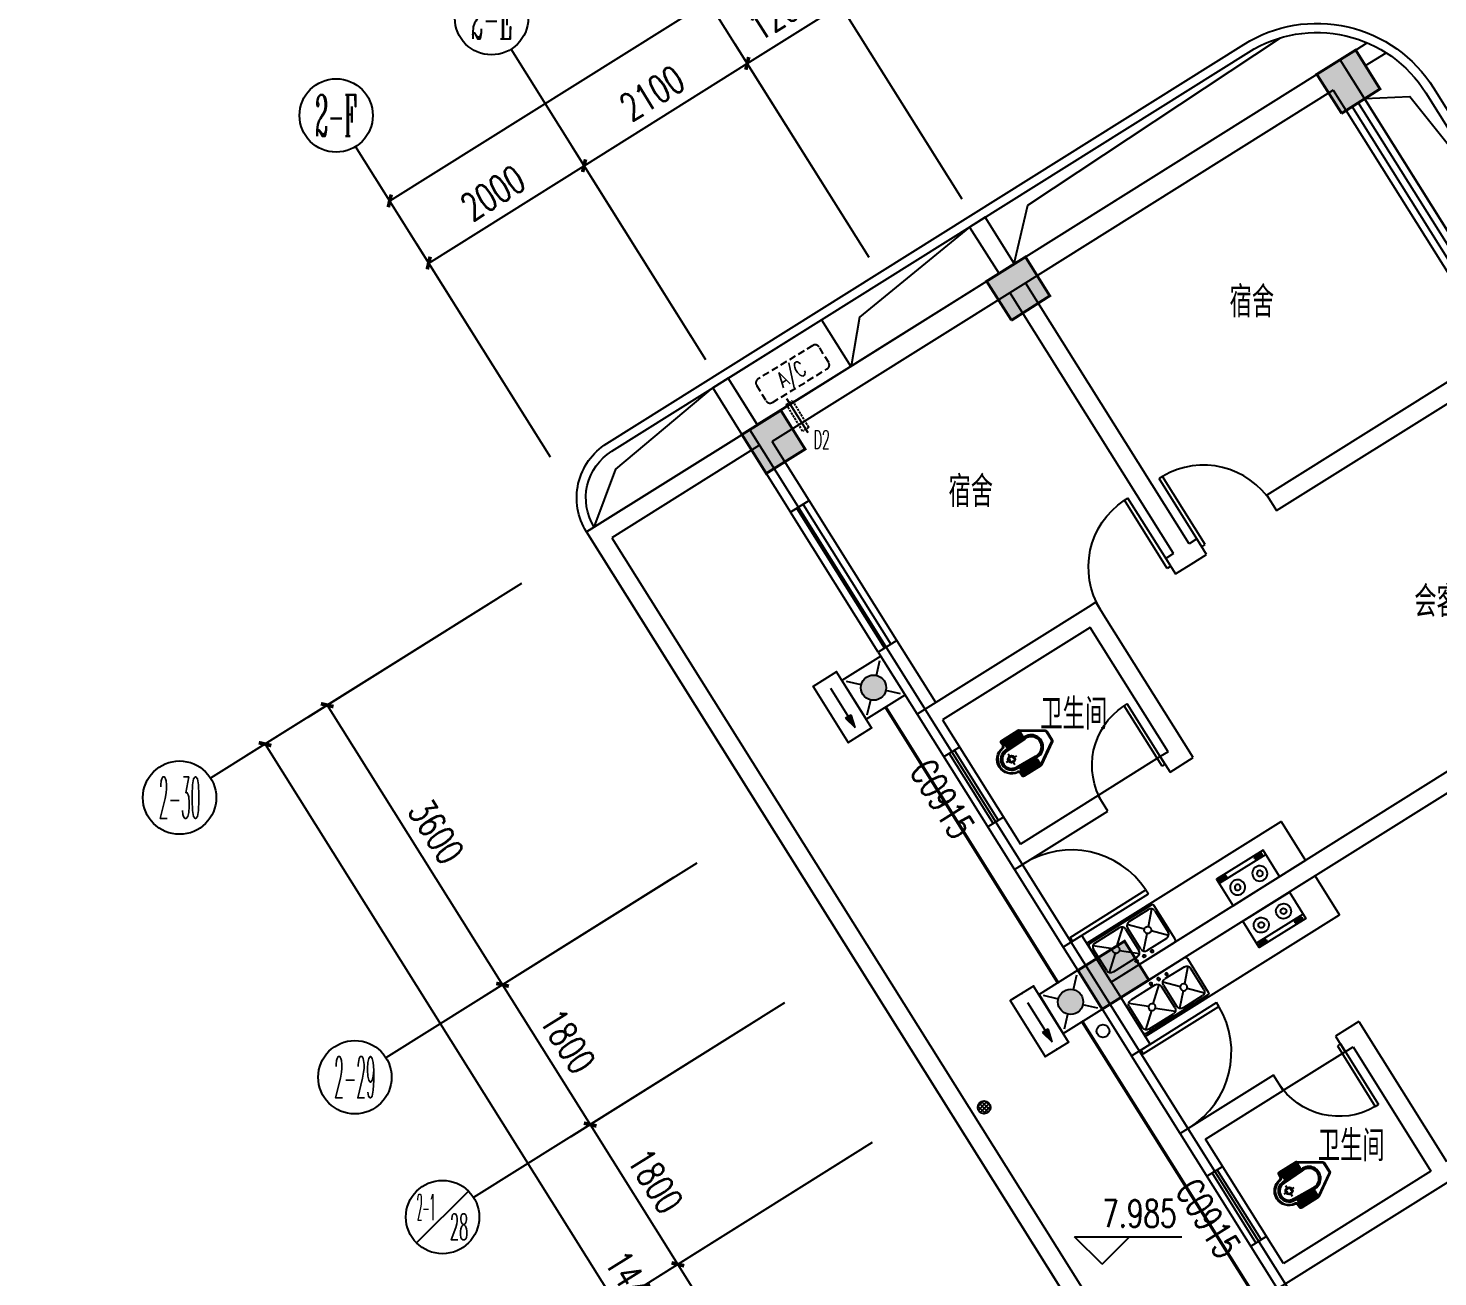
# Model space of a CAD drawing. Extents: x -9422388 to 15610651, y -1992469 to 953794.
# Drawn here: x -2726301 to -2710929, y -267915 to -254292 of the extents above; entities that cross this region are included whole.
import ezdxf
from ezdxf.enums import TextEntityAlignment as Align

# ---------------------------------------------------------------- set-up
doc = ezdxf.new("R2010")
doc.units = 0
doc.header["$LTSCALE"] = 1000
for name, pattern in [('( Hidden )', [0.375, 0.25, -0.125]), ('ACAD_ISO04W100', [30, 24, -3, 0, -3]), ('DASH', [0.35, 0.25, -0.1])]:
    doc.linetypes.add(name, pattern=pattern)
for name, color, linetype in [('A-FLOR-HVAC', 4, 'Continuous'), ('A-FLOR-OTHER2-ON', 83, 'Continuous'), ('AXIS_TEXT', 7, 'Continuous'), ('C-KZ', 2, 'Continuous'), ('C-Z-HATCH', 253, 'Continuous'), ('EQUIP-应急', 3, 'Continuous'), ('WIRE-应急', 1, 'DASH'), ('厨具', 4, 'Continuous'), ('洁具', 253, 'Continuous')]:
    doc.layers.add(name, color=color, linetype=linetype)
doc.styles.add('_SIMPLEX', font='SIMPLEX.shx', dxfattribs={"width": 0.7})
doc.styles.add('_TCH_AXIS', font='COMPLEX', dxfattribs={"bigfont": 'GBCBIG'})
doc.styles.add('_TCH_DIM', font='SIMPLEX', dxfattribs={"bigfont": 'GBCBIG'})
doc.styles.add('_TCH_DIM_T3', font='SIMPLEX', dxfattribs={"width": 0.705882, "bigfont": 'GBCBIG'})
doc.styles.add('_TCH_WINDOW', font='SIMPLEX', dxfattribs={"height": 3.5, "bigfont": 'GBCBIG'})
doc.styles.add('_TEL_DIM', font='SIMPLEX', dxfattribs={"width": 0.8, "height": 3.5, "bigfont": 'HZTXT'})
doc.styles.add('COMPLEX', font='COMPLEX')
doc.dimstyles.new('_TCH_ARCH&&100', dxfattribs={"dimtxt": 297.5, "dimasz": 100, "dimexe": 250, "dimexo": 300, "dimgap": 126.25, "dimtad": 1, "dimdec": 0, "dimzin": 0, "dimdsep": 46, "dimtxsty": '_TCH_DIM_T3', "dimblk": 'ARCHTICK', "dimcen": 0.09, "dimclrt": 7, "dimazin": 2, "dimtfac": 1, "dimtdec": 0, "dimtix": 1, "dimtmove": 2, "dimatfit": 3, "dimfxl": 0, "dimtolj": 1, "dimtzin": 0, "dimarcsym": 0})

# ---------------------------------------------------------------- blocks, each defined once
blk = doc.blocks.new('$plan$00002871')
at = {"layer": '洁具', "color": 0}
for p, q in [((0, -475), (0, -423)), ((-15, -490), (-67, -490)), ((0, -505), (0, -557)), ((15, -490), (67, -490))]:
    blk.add_line(p, q, dxfattribs=at)
for points in [[(159, -508, -0.88995), (-159, -508, 0.380538), (-179, -491), (-210, -491, -0.414214), (-230, -471), (-230, -258, -0.144595), (-227, -247), (-73, -9, -0.254383), (-56, 0), (56, 0, -0.254383), (73, -9), (227, -247, -0.144595), (230, -258), (230, -471, -0.414214), (210, -491), (179, -491, 0.380538)], [(120, -491), (130, -252, 1.134994), (-130, -252), (-120, -491, 0.992594)], [(105, -490), (115, -251, 1.141146), (-115, -251), (-105, -490, 0.994896)], [(100, -490), (110, -251, 1.143479), (-110, -251), (-100, -490, 0.995777)], [(-149, -264, 1), (-149, -252), (-207, -252, 1), (-207, -264)], [(-148, -287, 1), (-148, -275), (-207, -275, 1), (-207, -287)], [(-147, -307, 1), (-147, -295), (-207, -295, 1), (-207, -307)], [(-149, -263, 1), (-149, -253), (-207, -253, 1), (-207, -263)], [(-148, -286, 1), (-148, -276), (-207, -276, 1), (-207, -286)], [(-147, -306, 1), (-147, -296), (-207, -296, 1), (-207, -306)], [(148, -287, -1), (148, -275), (207, -275, -1), (207, -287)], [(147, -307, -1), (147, -295), (207, -295, -1), (207, -307)], [(148, -286, -1), (148, -276), (207, -276, -1), (207, -286)], [(147, -306, -1), (147, -296), (207, -296, -1), (207, -306)], [(149, -264, -1), (149, -252), (207, -252, -1), (207, -264)], [(149, -263, -1), (149, -253), (207, -253, -1), (207, -263)], [(-146, -330, 1), (-146, -319), (-207, -319, 1), (-207, -330)], [(-146, -352, 1), (-146, -341), (-207, -341, 1), (-207, -352)], [(-145, -376, 1), (-145, -364), (-207, -364, 1), (-207, -376)], [(-144, -399, 1), (-144, -388), (-207, -388, 1), (-207, -399)], [(-143, -423, 1), (-143, -411), (-207, -411, 1), (-207, -423)], [(-141, -444, 1), (-141, -432), (-207, -432, 1), (-207, -444)], [(-141, -464, 1), (-141, -453), (-207, -453, 1), (-207, -464)], [(-146, -329, 1), (-146, -320), (-207, -320, 1), (-207, -329)], [(-146, -351, 1), (-146, -342), (-207, -342, 1), (-207, -351)], [(-145, -375, 1), (-145, -365), (-207, -365, 1), (-207, -375)], [(-144, -398, 1), (-144, -389), (-207, -389, 1), (-207, -398)], [(-143, -422, 1), (-143, -412), (-207, -412, 1), (-207, -422)], [(-141, -443, 1), (-141, -433), (-207, -433, 1), (-207, -443)], [(-141, -463, 1), (-141, -454), (-207, -454, 1), (-207, -463)], [(141, -444, -1), (141, -432), (207, -432, -1), (207, -444)], [(141, -464, -1), (141, -453), (207, -453, -1), (207, -464)], [(141, -443, -1), (141, -433), (207, -433, -1), (207, -443)], [(141, -463, -1), (141, -454), (207, -454, -1), (207, -463)], [(143, -423, -1), (143, -411), (207, -411, -1), (207, -423)], [(144, -399, -1), (144, -388), (207, -388, -1), (207, -399)], [(143, -422, -1), (143, -412), (207, -412, -1), (207, -422)], [(145, -376, -1), (145, -364), (207, -364, -1), (207, -376)], [(144, -398, -1), (144, -389), (207, -389, -1), (207, -398)], [(146, -352, -1), (146, -341), (207, -341, -1), (207, -352)], [(145, -375, -1), (145, -365), (207, -365, -1), (207, -375)], [(146, -330, -1), (146, -319), (207, -319, -1), (207, -330)], [(146, -351, -1), (146, -342), (207, -342, -1), (207, -351)], [(146, -329, -1), (146, -320), (207, -320, -1), (207, -329)]]:
    blk.add_lwpolyline(points, format="xyb", close=True, dxfattribs=at)
blk.add_lwpolyline([(-149, -507, 0.380538), (-179, -481), (-210, -481, -0.414214), (-220, -471), (-220, -258, -0.144595), (-218, -253), (-64, -15, -0.254383), (-56, -10), (56, -10, -0.254383), (64, -15), (218, -253, -0.144595), (220, -258), (220, -471, -0.414214), (210, -481), (179, -481, 0.380538), (149, -507, 0.380538)], format="xyb", dxfattribs=at)
for radius in [40, 31.7]:
    blk.add_circle((0, -490), radius, dxfattribs=at)
blk.add_arc((0, -490), 150, 186.665, 353.335, dxfattribs=at)
blk = doc.blocks.new('$plan$00002777')
at = {"layer": '厨具', "color": 0}
for p, q in [((-300, -284), (300, -284)), ((-267, -307), (-267, -318)), ((284, -307), (284, -318)), ((-257, -316), (-257, -333)), ((-192, -316), (-257, -316)), ((-257, -333), (-192, -333)), ((-192, -333), (-192, -316)), ((-176, -308), (-176, -318)), ((192, -308), (192, -318)), ((208, -316), (273, -316)), ((208, -333), (208, -316)), ((273, -333), (208, -333)), ((273, -316), (273, -333))]:
    blk.add_line(p, q, dxfattribs=at)
blk.add_lwpolyline([(300, 0), (-300, 0), (-300, -340), (300, -340)], close=True, dxfattribs=at)
for points in [[(-176, -308, 0.259034), (-178, -304, 0.076276), (-189, -299, 0.036515), (-203, -297, 0.026615), (-221, -296, 0.026615), (-240, -297, 0.036515), (-254, -299, 0.076276), (-265, -304, 0.259034), (-267, -308, 0.078462), (-267, -309, 0.056762)], [(-176, -318, 0.259034), (-178, -315, 0.076276), (-189, -310, 0.036515), (-203, -307, 0.026615), (-221, -306, 0.026615), (-240, -307, 0.036515), (-254, -310, 0.076276), (-265, -315, 0.259034), (-267, -318, 0.259034), (-265, -322, 0.056762), (-257, -326, 0.036515)], [(192, -308, -0.259034), (194, -304, -0.076276), (205, -299, -0.036515), (219, -297, -0.026615), (238, -296, -0.026615), (257, -297, -0.036515), (270, -299, -0.076276), (282, -304, -0.259034), (284, -308, -0.078462), (283, -309, -0.056762)], [(192, -318, -0.259034), (194, -315, -0.076276), (205, -310, -0.036515), (219, -307, -0.026615), (238, -306, -0.026615), (257, -307, -0.036515), (270, -310, -0.076276), (282, -315, -0.259034), (284, -318, -0.259034), (282, -322, -0.056762), (273, -326, -0.036515)], [(-192, -327, 0.008736), (-189, -327, 0.076276), (-178, -322, 0.259034), (-176, -318, 0.259034)], [(208, -327, -0.008736), (205, -327, -0.076276), (194, -322, -0.259034), (192, -318, -0.259034)]]:
    blk.add_lwpolyline(points, format="xyb", dxfattribs=at)
for centre, radius, start, end in [((-135, -143), 82.5, 0.964, 0), ((-135, -143), 31.6, 0.6532, 0), ((151, -143), 82.5, 180, 179.036), ((151, -143), 31.6, 180, 179.3468)]:
    blk.add_arc(centre, radius, start, end, dxfattribs=at)
blk = doc.blocks.new('$plan$00002763')
at = {"layer": '洁具', "color": 0}
for p, q in [((-395, -405), (-395, -132)), ((-381, -98), (-246, -241)), ((-345, -82), (-95, -82)), ((-59, -98), (-194, -241)), ((-45, -132), (-45, -405)), ((-20, -405), (-20, -132)), ((-6, -98), (161, -241)), ((30, -82), (345, -82)), ((381, -98), (214, -241)), ((395, -132), (395, -405)), ((-246, -297), (-381, -440)), ((-194, -297), (-59, -440)), ((161, -297), (-6, -440)), ((214, -297), (381, -440)), ((-95, -455), (-345, -455)), ((345, -455), (30, -455))]:
    blk.add_line(p, q, dxfattribs=at)
blk.add_lwpolyline([(-420, -25), (-420, -455, 0.200464), (-413, -473, 0.197353), (-395, -480), (395, -480, 0.19737), (413, -473, 0.200447), (420, -455), (420, -25, 0.200464), (413, -7, 0.197353), (395, 0), (-395, 0, 0.19737), (-413, -7, 0.200447), (-420, -25)], format="xyb", close=True, dxfattribs=at)
for centre, major_axis, start_param, end_param in [((-345, -132), (-50, 0), -1.570796, 0), ((-136, -48), (-14.2, 0), 3.141593, 9.424778), ((-95, -132), (-50, 0), 3.141593, 4.712389), ((-36, -48), (-15.1, 0), 3.141593, 9.424778), ((30, -132), (-50, 0), -1.570796, 0), ((64, -48), (-14.2, 0), 3.141593, 9.424778), ((345, -132), (-50, 0), 3.141593, 4.712389), ((-220, -269), (-38.6, 0), 3.141593, 9.424778), ((188, -269), (-38.6, 0), 3.141593, 9.424778), ((-345, -405), (50, 0), 3.141593, 4.712389), ((-95, -405), (50, 0), 4.712389, 6.283185), ((30, -405), (50, 0), 3.141593, 4.712389), ((345, -405), (50, 0), 4.712389, 6.283185)]:
    blk.add_ellipse(centre, major_axis=major_axis, ratio=0.9938, start_param=start_param, end_param=end_param, dxfattribs=at)
blk = doc.blocks.new('A$C0CF77FE4')
at = {"layer": 'A-FLOR-OTHER2-ON', "color": 0, "linetype": 'ACAD_ISO04W100', "ltscale": 5}
blk.add_line((40, 440), (40, 0), dxfattribs=at)
at = {"layer": 'A-FLOR-OTHER2-ON', "color": 0, "linetype": 'DASH', "ltscale": 0.1}
blk.add_lwpolyline([(0, 390), (80, 390), (80, 50), (0, 50)], close=True, dxfattribs=at)
blk = doc.blocks.new('KTWJ1')
at = {"layer": 'A-FLOR-HVAC', "color": 0, "linetype": '( Hidden )', "ltscale": 0.3}
blk.add_lwpolyline([(152982, -14209, 0.414214), (153032, -14259), (153732, -14259, 0.414214), (153782, -14209), (153782, -14009, 0.414214), (153732, -13959), (153032, -13959, 0.414214), (152982, -14009)], format="xyb", close=True, dxfattribs=at)
at = {"layer": 'A-FLOR-HVAC', "color": 0, "style": '_TCH_WINDOW', "width": 0.705882}
blk.add_text('A/C', height=170, dxfattribs=at).set_placement((153214, -14188))
blk = doc.blocks.new('宿舍楼柱网1')
at = {"layer": 'C-Z-HATCH'}
h = blk.add_hatch(color=0, dxfattribs=at)
h.dxf.hatch_style = 1
h.paths.add_polyline_path([(645860, 167538), (646284, 167803), (646019, 168227), (645595, 167962)])
h = blk.add_hatch(color=0, dxfattribs=at)
h.dxf.hatch_style = 1
edge = h.paths.add_edge_path()
edge.add_line((642259, 165280), (642680, 165549))
edge.add_line((642680, 165549), (642415, 165973))
edge.add_line((642415, 165973), (641991, 165708))
edge.add_line((641991, 165708), (642262, 165283))
h = blk.add_hatch(color=0, dxfattribs=at)
h.dxf.hatch_style = 1
h.paths.add_polyline_path([(642259, 165280), (642683, 165545), (642418, 165969), (641994, 165704)])
h = blk.add_hatch(color=0, dxfattribs=at)
h.dxf.hatch_style = 1
h.paths.add_polyline_path([(639588, 163611), (640012, 163876), (639747, 164300), (639323, 164035)])
h = blk.add_hatch(color=0, dxfattribs=at)
h.dxf.hatch_style = 1
h.paths.add_polyline_path([(643252, 157766), (643760, 158084), (643495, 158508), (642987, 158190)])
at = {"layer": 'C-KZ', "color": 0, "const_width": 30}
for points in [[(645860, 167538), (646281, 167806), (646016, 168231), (645592, 167966), (645863, 167540)], [(642259, 165280), (642680, 165549), (642415, 165973), (641991, 165708), (642262, 165283)], [(639588, 163611), (640012, 163876), (639747, 164300), (639323, 164035), (639588, 163611)], [(643252, 157766), (643760, 158084), (643495, 158508), (642987, 158190), (643252, 157766)]]:
    blk.add_lwpolyline(points, dxfattribs=at)
blk = doc.blocks.new('_ArchTick')
at = {"color": 0, "linetype": 'ByBlock', "const_width": 0.4}
blk.add_lwpolyline([(-0.5, -0.5), (0.5, 0.5)], dxfattribs=at)
blk = doc.blocks.new('*D2928')
at = {"color": 0, "lineweight": -2, "transparency": 16777216}
for p, q in [((1636517, -166831), (1634791, -164077)), ((1626874, -169334), (1634923, -164289)), ((1628467, -171876), (1626741, -169122))]:
    blk.add_line(p, q, dxfattribs=at)
at = {"layer": 'Defpoints', "color": 0, "transparency": 16777216}
for p in [(1634923, -164289), (1636676, -167085), (1628626, -172130)]:
    blk.add_point(p, dxfattribs=at)
at = {"color": 0, "lineweight": -2, "transparency": 16777216, "xscale": 100, "yscale": 100, "zscale": 100}
for p, rotation in [((1634923, -164289), 32.07829767622253), ((1626874, -169334), 212.0782976762225)]:
    blk.add_blockref('_ArchTick', p, dxfattribs=dict(at, rotation=rotation))
at = {"color": 7, "transparency": 16777216, "insert": (1630753, -166578), "char_height": 297.5, "attachment_point": 5, "rotation": 32.0783, "style": '_TCH_DIM_T3'}
blk.add_mtext('\\A1;9500', dxfattribs=at)
blk = doc.blocks.new('*D2929')
at = {"color": 0, "lineweight": -2, "transparency": 16777216}
for p, q in [((1630162, -170814), (1628861, -168738)), ((1627299, -170012), (1628993, -168950)), ((1628467, -171876), (1627166, -169800))]:
    blk.add_line(p, q, dxfattribs=at)
at = {"layer": 'Defpoints', "color": 0, "transparency": 16777216}
for p in [(1628993, -168950), (1630321, -171068), (1628626, -172130)]:
    blk.add_point(p, dxfattribs=at)
at = {"color": 0, "lineweight": -2, "transparency": 16777216, "xscale": 100, "yscale": 100, "zscale": 100}
for p, rotation in [((1628993, -168950), 32.07829767622228), ((1627299, -170012), 212.0782976762223)]:
    blk.add_blockref('_ArchTick', p, dxfattribs=dict(at, rotation=rotation))
at = {"color": 7, "transparency": 16777216, "insert": (1628000, -169248), "char_height": 297.5, "attachment_point": 5, "rotation": 32.0783, "style": '_TCH_DIM_T3'}
blk.add_mtext('\\A1;2000', dxfattribs=at)
blk = doc.blocks.new('*D2930')
at = {"color": 0, "lineweight": -2, "transparency": 16777216}
for p, q in [((1631941, -169698), (1630640, -167623)), ((1628993, -168950), (1630773, -167834)), ((1630162, -170814), (1628861, -168738))]:
    blk.add_line(p, q, dxfattribs=at)
at = {"layer": 'Defpoints', "color": 0, "transparency": 16777216}
for p in [(1630773, -167834), (1632100, -169953), (1630321, -171068)]:
    blk.add_point(p, dxfattribs=at)
at = {"color": 0, "lineweight": -2, "transparency": 16777216, "xscale": 100, "yscale": 100, "zscale": 100}
for p, rotation in [((1630773, -167834), 32.07829767622366), ((1628993, -168950), 212.0782976762237)]:
    blk.add_blockref('_ArchTick', p, dxfattribs=dict(at, rotation=rotation))
at = {"color": 7, "transparency": 16777216, "insert": (1629737, -168159), "char_height": 297.5, "attachment_point": 5, "rotation": 32.0783, "style": '_TCH_DIM_T3'}
blk.add_mtext('\\A1;2100', dxfattribs=at)
blk = doc.blocks.new('*D2931')
at = {"color": 0, "lineweight": -2, "transparency": 16777216}
for p, q in [((1632958, -169061), (1631657, -166985)), ((1630773, -167834), (1631790, -167197)), ((1631941, -169698), (1630640, -167623))]:
    blk.add_line(p, q, dxfattribs=at)
at = {"layer": 'Defpoints', "color": 0, "transparency": 16777216}
for p in [(1631790, -167197), (1633117, -169315), (1632100, -169953)]:
    blk.add_point(p, dxfattribs=at)
at = {"color": 0, "lineweight": -2, "transparency": 16777216, "xscale": 100, "yscale": 100, "zscale": 100}
for p, rotation in [((1631790, -167197), 32.07829767622356), ((1630773, -167834), 212.0782976762236)]:
    blk.add_blockref('_ArchTick', p, dxfattribs=dict(at, rotation=rotation))
at = {"color": 7, "transparency": 16777216, "insert": (1631135, -167283), "char_height": 297.5, "attachment_point": 5, "rotation": 32.0783, "style": '_TCH_DIM_T3'}
blk.add_mtext('\\A1;1200', dxfattribs=at)
blk = doc.blocks.new('*D2932')
at = {"color": 0, "lineweight": -2, "transparency": 16777216}
for p, q in [((1636517, -166831), (1635216, -164755)), ((1631790, -167197), (1635348, -164967)), ((1632958, -169061), (1631657, -166985))]:
    blk.add_line(p, q, dxfattribs=at)
at = {"layer": 'Defpoints', "color": 0, "transparency": 16777216}
for p in [(1635348, -164967), (1636676, -167085), (1633117, -169315)]:
    blk.add_point(p, dxfattribs=at)
at = {"color": 0, "lineweight": -2, "transparency": 16777216, "xscale": 100, "yscale": 100, "zscale": 100}
for p, rotation in [((1635348, -164967), 32.07829767622178), ((1631790, -167197), 212.0782976762218)]:
    blk.add_blockref('_ArchTick', p, dxfattribs=dict(at, rotation=rotation))
at = {"color": 7, "transparency": 16777216, "insert": (1633423, -165849), "char_height": 297.5, "attachment_point": 5, "rotation": 32.0783, "style": '_TCH_DIM_T3'}
blk.add_mtext('\\A1;4200', dxfattribs=at)
blk = doc.blocks.new('*D2952')
at = {"color": 0, "lineweight": -2, "transparency": 16777216}
for p, q in [((1638309, -167242), (1640385, -165941)), ((1640173, -166073), (1642085, -169124)), ((1640220, -170292), (1642296, -168991))]:
    blk.add_line(p, q, dxfattribs=at)
at = {"layer": 'Defpoints', "color": 0, "transparency": 16777216}
for p in [(1638054, -167401), (1642085, -169124), (1639966, -170451)]:
    blk.add_point(p, dxfattribs=at)
at = {"color": 0, "lineweight": -2, "transparency": 16777216, "xscale": 100, "yscale": 100, "zscale": 100}
for p, rotation in [((1640173, -166073), 122.0782976762227), ((1642085, -169124), 302.0782976762227)]:
    blk.add_blockref('_ArchTick', p, dxfattribs=dict(at, rotation=rotation))
at = {"color": 7, "transparency": 16777216, "insert": (1641362, -167453), "char_height": 297.5, "attachment_point": 5, "rotation": 302.0783, "style": '_TCH_DIM_T3'}
blk.add_mtext('\\A1;3600', dxfattribs=at)
blk = doc.blocks.new('*D2953')
at = {"color": 0, "lineweight": -2, "transparency": 16777216}
for p, q in [((1628056, -173668), (1625302, -175394)), ((1625514, -175261), (1633162, -187463)), ((1635704, -185870), (1632950, -187596))]:
    blk.add_line(p, q, dxfattribs=at)
at = {"layer": 'Defpoints', "color": 0, "transparency": 16777216}
for p in [(1628310, -173509), (1635958, -185710), (1633162, -187463)]:
    blk.add_point(p, dxfattribs=at)
at = {"color": 0, "lineweight": -2, "transparency": 16777216, "xscale": 100, "yscale": 100, "zscale": 100}
for p, rotation in [((1625514, -175261), 122.0782976762229), ((1633162, -187463), 302.0782976762229)]:
    blk.add_blockref('_ArchTick', p, dxfattribs=dict(at, rotation=rotation))
at = {"color": 7, "transparency": 16777216, "insert": (1629571, -181216), "char_height": 297.5, "attachment_point": 5, "rotation": 302.0783, "style": '_TCH_DIM_T3'}
blk.add_mtext('\\A1;14400', dxfattribs=at)
blk = doc.blocks.new('_AXISO')
at = {"color": 0}
blk.add_circle((0, 0), 0.5, dxfattribs=at)
at = {"layer": 'AXIS_TEXT', "color": 0, "style": 'COMPLEX', "width": 1.041667}
blk.add_attdef('A', text='', height=0.56, dxfattribs=at).set_placement((-0.25, -0.28), (0.25, -0.28), align=Align.FIT)
blk = doc.blocks.new('*D2956')
at = {"color": 0, "lineweight": -2, "transparency": 16777216}
for p, q in [((1631880, -179769), (1629804, -181070)), ((1630016, -180937), (1630972, -182462)), ((1632836, -181294), (1630760, -182595))]:
    blk.add_line(p, q, dxfattribs=at)
at = {"layer": 'Defpoints', "color": 0, "transparency": 16777216}
for p in [(1632134, -179609), (1633090, -181134), (1630972, -182462)]:
    blk.add_point(p, dxfattribs=at)
at = {"color": 0, "lineweight": -2, "transparency": 16777216, "xscale": 100, "yscale": 100, "zscale": 100}
for p, rotation in [((1630016, -180937), 122.0782976762197), ((1630972, -182462), 302.0782976762197)]:
    blk.add_blockref('_ArchTick', p, dxfattribs=dict(at, rotation=rotation))
at = {"color": 7, "transparency": 16777216, "insert": (1630727, -181553), "char_height": 297.5, "attachment_point": 5, "rotation": 302.0783, "style": '_TCH_DIM_T3'}
blk.add_mtext('\\A1;1800', dxfattribs=at)
blk = doc.blocks.new('*D2957')
at = {"color": 0, "lineweight": -2, "transparency": 16777216}
for p, q in [((1630924, -178243), (1628848, -179545)), ((1629060, -179412), (1630016, -180937)), ((1631880, -179769), (1629804, -181070))]:
    blk.add_line(p, q, dxfattribs=at)
at = {"layer": 'Defpoints', "color": 0, "transparency": 16777216}
for p in [(1631178, -178084), (1632134, -179609), (1630016, -180937)]:
    blk.add_point(p, dxfattribs=at)
at = {"color": 0, "lineweight": -2, "transparency": 16777216, "xscale": 100, "yscale": 100, "zscale": 100}
for p, rotation in [((1629060, -179412), 122.0782976762253), ((1630016, -180937), 302.0782976762252)]:
    blk.add_blockref('_ArchTick', p, dxfattribs=dict(at, rotation=rotation))
at = {"color": 7, "transparency": 16777216, "insert": (1629771, -180028), "char_height": 297.5, "attachment_point": 5, "rotation": 302.0783, "style": '_TCH_DIM_T3'}
blk.add_mtext('\\A1;1800', dxfattribs=at)
blk = doc.blocks.new('*D2958')
at = {"color": 0, "lineweight": -2, "transparency": 16777216}
for p, q in [((1629968, -176718), (1627892, -178019)), ((1628104, -177887), (1629060, -179412)), ((1630924, -178243), (1628848, -179545))]:
    blk.add_line(p, q, dxfattribs=at)
at = {"layer": 'Defpoints', "color": 0, "transparency": 16777216}
for p in [(1630222, -176559), (1631178, -178084), (1629060, -179412)]:
    blk.add_point(p, dxfattribs=at)
at = {"color": 0, "lineweight": -2, "transparency": 16777216, "xscale": 100, "yscale": 100, "zscale": 100}
for p, rotation in [((1628104, -177887), 122.0782976762247), ((1629060, -179412), 302.0782976762247)]:
    blk.add_blockref('_ArchTick', p, dxfattribs=dict(at, rotation=rotation))
at = {"color": 7, "transparency": 16777216, "insert": (1628815, -178503), "char_height": 297.5, "attachment_point": 5, "rotation": 302.0783, "style": '_TCH_DIM_T3'}
blk.add_mtext('\\A1;1800', dxfattribs=at)
blk = doc.blocks.new('*D2959')
at = {"color": 0, "lineweight": -2, "transparency": 16777216}
for p, q in [((1628056, -173668), (1625980, -174969)), ((1626192, -174836), (1628104, -177887)), ((1629968, -176718), (1627892, -178019))]:
    blk.add_line(p, q, dxfattribs=at)
at = {"layer": 'Defpoints', "color": 0, "transparency": 16777216}
for p in [(1628310, -173509), (1630222, -176559), (1628104, -177887)]:
    blk.add_point(p, dxfattribs=at)
at = {"color": 0, "lineweight": -2, "transparency": 16777216, "xscale": 100, "yscale": 100, "zscale": 100}
for p, rotation in [((1626192, -174836), 122.0782976762227), ((1628104, -177887), 302.0782976762227)]:
    blk.add_blockref('_ArchTick', p, dxfattribs=dict(at, rotation=rotation))
at = {"color": 7, "transparency": 16777216, "insert": (1627381, -176215), "char_height": 297.5, "attachment_point": 5, "rotation": 302.0783, "style": '_TCH_DIM_T3'}
blk.add_mtext('\\A1;3600', dxfattribs=at)
blk = doc.blocks.new('$equip$00002604')
blk.add_hatch(color=256).paths.add_polyline_path([(0.275, 0.5, 1), (-0.274, 0.5, 1)])
for p, q in [((-0.429, 0.929), (-0.194, 0.694)), ((0.194, 0.694), (0.429, 0.929)), ((-0.429, 0.071), (-0.194, 0.306)), ((0.194, 0.306), (0.429, 0.071))]:
    blk.add_line(p, q)
at = {"const_width": 0.04}
blk.add_lwpolyline([(-0.5, 1), (-0.5, 0), (0.5, 0), (0.5, 1), (-0.5, 1), (-0.5, 0)], dxfattribs=at)
blk.add_lwpolyline([(-0.5, 1), (-0.5, 0), (0.5, 0), (0.5, 1)], close=True)
blk.add_circle((0, 0.5), 0.275)
for p in [(0, 1), (-0.5, 0.5), (0.5, 0.5), (0, 0)]:
    blk.add_point(p)
at = {"color": 7, "style": '_TEL_DIM', "flags": 1}
blk.add_attdef('A', text='', height=0.000025, dxfattribs=at).set_placement((0, 0), align=Align.MIDDLE_CENTER)
blk = doc.blocks.new('$equip$00002541')
blk.add_hatch(color=256).paths.add_polyline_path([(-0.24, 0.372), (-0.528, 0.3), (-0.24, 0.228)])
for p, q in [((-0.72, 0.6), (-0.72, 0)), ((0.72, 0.6), (-0.72, 0.6)), ((-0.24, 0.372), (-0.528, 0.3)), ((-0.24, 0.372), (-0.24, 0.228)), ((0.72, 0), (0.72, 0.6)), ((-0.72, 0), (0.72, 0)), ((-0.528, 0.3), (-0.24, 0.228))]:
    blk.add_line(p, q)
at = {"color": 7}
blk.add_line((-0.48, 0.3), (0.48, 0.3), dxfattribs=at)
at = {"const_width": 0.04}
blk.add_lwpolyline([(-0.72, 0.6), (-0.72, 0), (0.72, 0), (0.72, 0.6), (-0.72, 0.6), (-0.72, 0)], dxfattribs=at)
for p in [(0, 0.6), (-0.72, 0.3), (0, 0), (0.72, 0.3)]:
    blk.add_point(p)
at = {"color": 7, "style": '_TEL_DIM', "flags": 1}
blk.add_attdef('A', text='', height=0.00002, dxfattribs=at).set_placement((0, 0), align=Align.MIDDLE_CENTER)
blk = doc.blocks.new('542523')
h = blk.add_hatch()
h.set_pattern_fill('ANSI37', color=8, scale=20)
h.set_pattern_definition([(45, (579048.466, 204780.552), (-22.4506403, 22.4506403), []), (135, (579048.466, 204780.552), (-22.4506403, -22.4506403), [])])
edge = h.paths.add_edge_path()
edge.add_arc((1633355.9, -179224.1), 70, 0, 360)
at = {"color": 8}
for p, q in [((1633117.3, -169315.4), (1630992.9, -165926.1)), ((1632100.5, -169952.7), (1629976.2, -166563.4)), ((1630321.1, -171067.9), (1628196.8, -167678.7)), ((1637238.7, -167794.3), (1633595.2, -170078)), ((1637504.2, -168218), (1637238.7, -167794.3)), ((1637162.8, -168125.2), (1633722.7, -170281.3)), ((1637162.8, -168125.2), (1637300.9, -168345.4)), ((1637300.9, -168345.4), (1637504.2, -168218)), ((1637300.9, -168345.4), (1637504.2, -168218)), ((1638935.3, -170802.5), (1637368.7, -168302.9)), ((1639003.1, -170760.1), (1637436.4, -168260.5)), ((1637504.2, -168218), (1639070.9, -170717.6)), ((1637300.9, -168345.4), (1638867.5, -170845)), ((1628626.4, -172130.1), (1626502.1, -168740.8)), ((1633595.2, -170078), (1630714.3, -171883.6)), ((1633722.7, -170281.3), (1631045.1, -171959.5)), ((1635591.8, -173075.2), (1633807.4, -170228.2)), ((1635422.4, -173181.5), (1633637.9, -170334.4)), ((1638947.2, -170972.2), (1636439.2, -172544.2)), ((1636545.4, -172713.6), (1639053.4, -171141.6)), ((1629019.7, -172945.8), (1630799.1, -171830.5)), ((1630799.1, -171830.5), (1629019.7, -172945.8)), ((1630799.1, -171830.5), (1641151.3, -188347.3)), ((1630905.3, -172000), (1630799.1, -171830.5)), ((1630905.3, -172000), (1629295.4, -173009)), ((1630714.3, -171883.6), (1631245.4, -172731)), ((1631448.8, -172603.5), (1631045.1, -171959.5)), ((1635301.8, -172339.4), (1635263.7, -172363.3)), ((1635729.7, -173106.9), (1635263.7, -172363.3)), ((1635767.8, -173083), (1635301.8, -172339.4)), ((1631245.4, -172731), (1631448.8, -172603.5)), ((1636439.2, -172544.2), (1636545.4, -172713.6)), ((1637608.5, -186649), (1629019.7, -172945.8)), ((1629019.7, -172945.8), (1637608.5, -186649)), ((1629295.4, -173009), (1637777.9, -186542.8)), ((1635676.6, -173022.1), (1635591.8, -173075.2)), ((1635782.8, -173191.6), (1635676.6, -173022.1)), ((1635729.7, -173106.9), (1635767.8, -173083)), ((1635422.4, -173181.5), (1635337.6, -173234.6)), ((1635337.6, -173234.6), (1635443.9, -173404)), ((1635613.3, -173297.8), (1635782.8, -173191.6)), ((1635443.9, -173404), (1635613.3, -173297.8)), ((1628310.2, -173508.5), (1624920.9, -175632.8)), ((1634490.3, -173765.6), (1632626.2, -174934)), ((1634575, -173712.5), (1634490.3, -173765.6)), ((1634681.3, -173882), (1634575, -173712.5)), ((1634511.8, -173988.2), (1632901.9, -174997.3)), ((1635361.5, -175343.9), (1634511.8, -173988.2)), ((1635637.2, -175407.2), (1634681.3, -173882)), ((1632404.7, -174128.7), (1632201.3, -174256.1)), ((1632829.6, -174806.5), (1632404.7, -174128.7)), ((1640859.1, -174022.5), (1634741.4, -177856.9)), ((1632201.3, -174256.1), (1632626.2, -174934)), ((1640965.3, -174192), (1634847.7, -178026.4)), ((1632626.2, -174934), (1633688.4, -176628.7)), ((1632901.9, -174997.3), (1633751.6, -176353)), ((1633087.8, -175293.8, 900), (1632918.3, -175400, 900)), ((1632974.8, -175364.6, 900), (1633452.8, -176127.2, 900)), ((1633031.3, -175329.2, 900), (1633509.2, -176091.8, 900)), ((1635276.8, -175397), (1634598.9, -175821.9)), ((1635361.5, -175343.9), (1635276.8, -175397)), ((1635276.8, -175397), (1635383, -175566.5)), ((1635383, -175566.5), (1635637.2, -175407.2)), ((1634598.9, -175821.9), (1633751.6, -176353)), ((1634705.1, -175991.4), (1634598.9, -175821.9)), ((1633688.4, -176628.7), (1634705.1, -175991.4)), ((1633565.7, -176056.4, 900), (1633396.3, -176162.6, 900)), ((1630222.1, -176558.9), (1626832.8, -178683.2)), ((1633688.4, -176628.7), (1633891.7, -176501.2)), ((1633688.4, -176628.7), (1634219.4, -177476)), ((1634294.6, -177369.9), (1635120.7, -176852.1)), ((1634321.1, -177412.2), (1635147.3, -176894.4)), ((1635120.7, -176852.1), (1635147.3, -176894.4)), ((1634422.8, -177348.5), (1634219.4, -177476)), ((1634321.1, -177412.2), (1634294.6, -177369.9)), ((1634794.5, -177941.6), (1634422.8, -177348.5)), ((1634219.4, -177476), (1634591.2, -178069.1)), ((1635166.3, -178534.8), (1634794.5, -177941.6)), ((1631178, -178084), (1627788.7, -180208.4)), ((1634591.2, -178069.1), (1634962.9, -178662.2)), ((1635064.6, -178598.5), (1635890.8, -178080.7)), ((1635091.2, -178640.9), (1635917.3, -178123.1)), ((1635917.3, -178123.1), (1635890.8, -178080.7)), ((1637442.9, -178288.1), (1637188.7, -178447.4)), ((1637442.9, -178288.1), (1638398.8, -179813.3)), ((1637188.7, -178447.4), (1637294.9, -178616.9)), ((1634962.9, -178662.2), (1635166.3, -178534.8)), ((1635064.6, -178598.5), (1635091.2, -178640.9)), ((1637294.9, -178616.9), (1636617, -179041.7)), ((1637294.9, -178616.9), (1637379.6, -178563.8)), ((1637379.6, -178563.8), (1638229.3, -179919.5)), ((1635494, -179509.6), (1634962.9, -178662.2)), ((1636510.8, -178872.3), (1635494, -179509.6)), ((1636617, -179041.7), (1636510.8, -178872.3)), ((1635769.7, -179572.8), (1636617, -179041.7)), ((1635697.4, -179382.1), (1635494, -179509.6)), ((1636556.2, -181204.2), (1635494, -179509.6)), ((1632134, -179609.2), (1628744.7, -181733.5)), ((1636619.4, -180928.5), (1635769.7, -179572.8)), ((1635786.1, -179975.6, 900), (1635955.6, -179869.4, 900)), ((1636320.6, -180702.8, 900), (1635842.6, -179940.2, 900)), ((1636377.1, -180667.4, 900), (1635899.1, -179904.8, 900)), ((1638229.3, -179919.5), (1636619.4, -180928.5)), ((1627166.9, -180703.6), (1627732.6, -180137.9)), ((1638420.3, -180035.8), (1636556.2, -181204.2)), ((1634643, -180935.5), (1634343, -180635.5)), ((1634343, -180635.5), (1635513.8, -180635.5)), ((1634643, -180935.5), (1634943, -180635.5)), ((1636264.1, -180738.2, 900), (1636433.5, -180632, 900))]:
    blk.add_line(p, q, dxfattribs=at)
at = {"color": 8, "extrusion": (0, 0, -1)}
for p, q in [((1631448.8, -172603.5), (1631245.4, -172731)), ((1632404.7, -174128.7), (1631448.8, -172603.5)), ((1634886.6, -172599.7), (1634924.7, -172575.8)), ((1635352.6, -173343.2), (1634886.6, -172599.7)), ((1635390.7, -173319.3), (1634924.7, -172575.8)), ((1632201.3, -174256.1), (1631245.4, -172731)), ((1631313.2, -172688.5), (1632269.1, -174213.7)), ((1631381, -172646), (1632336.9, -174171.2)), ((1635390.7, -173319.3), (1635352.6, -173343.2)), ((1632404.7, -174128.7), (1632201.3, -174256.1)), ((1634881.8, -174842.1), (1634915.7, -174820.9)), ((1635296, -175503), (1634881.8, -174842.1)), ((1635329.9, -175481.8), (1634915.7, -174820.9)), ((1635329.9, -175481.8), (1635296, -175503)), ((1637241.8, -178532.1), (1637207.9, -178553.4)), ((1637207.9, -178553.4), (1637622.1, -179214.3)), ((1637241.8, -178532.1), (1637656, -179193)), ((1637622.1, -179214.3), (1637656, -179193))]:
    blk.add_line(p, q, dxfattribs=at)
at = {"color": 8}
for points in [[(1629019.7, -172945.8), (1629019.7, -172945.8, -0.4142136), (1629241, -171980.9), (1636189.1, -167626.1, -0.4142136), (1638256.7, -168100.5), (1651526.9, -189272.8, -0.2728148), (1651568.4, -190795.7), (1647349.6, -198418.9, -0.2728148), (1646037.2, -199192.6), (1580429.8, -199192.6, -0.4142134), (1578829.8, -197592.6), (1578829.8, -189492.6, -0.4142137), (1579529.8, -188792.6), (1579529.8, -188792.6)], [(1629104.4, -172892.7), (1629104.4, -172892.7, -0.4142136), (1629294.2, -172065.7), (1636242.2, -167710.8, -0.4142136), (1638172, -168153.6), (1651442.2, -189325.9, -0.2728148), (1651480.9, -190747.3), (1647262.1, -198370.5, -0.2728148), (1646037.2, -199092.6), (1623049.8, -199092.6)]]:
    blk.add_lwpolyline(points, format="xyb", dxfattribs=at)
for points in [[(1633684.3, -170018.2), (1633832.1, -169381.8), (1636586.9, -167555.1)], [(1637534.4, -167609), (1637408.2, -167688.4), (1637514.4, -167857.9), (1637738.9, -167716.9)], [(1637507.1, -168218.4), (1637998.1, -168194.3), (1638915.5, -169339.8)], [(1633198, -169619), (1631995.8, -170603.1), (1631904.3, -171138.2)], [(1629104.4, -172892.7), (1629340.1, -172259.3), (1630401.9, -171371.5)]]:
    blk.add_lwpolyline(points, dxfattribs=at)
for points in [[(1593929.8, -190892.6), (1593929.8, -198492.6), (1646508.8, -198492.6), (1651184.3, -190044.2), (1637238.7, -167794.3), (1630799.1, -171830.5), (1641151.3, -188347.3), (1639742.7, -190892.6)], [(1633367.4, -169512.6), (1633198, -169618.9), (1633514.8, -170124.4), (1633684.3, -170018.2)], [(1630882.1, -171774.7), (1630565.1, -171269), (1631581.9, -170631.7), (1631900.6, -171140.1)], [(1630565.1, -171269), (1630395.7, -171375.3), (1630714.3, -171883.6), (1630883.8, -171777.4)], [(1634741.4, -177856.9), (1634475.9, -177433.3), (1636594.2, -176105.6), (1636859.7, -176529.2)], [(1634847.7, -178026.4), (1635113.2, -178450), (1637231.5, -177122.3), (1636966, -176698.7)]]:
    blk.add_lwpolyline(points, close=True, dxfattribs=at)
for centre, radius in [((1634652.3, -178392), 70), ((1633355.9, -179224.1), 70), ((1627449.8, -180420.8), 400)]:
    blk.add_circle(centre, radius, dxfattribs=at)
for centre, radius, start, end in [((1635748.7, -173094.9), 877.5, 32.0783, 120.60901), ((1634307.8, -177391.1), 975, 33.54758, 122.0783), ((1635077.9, -178619.7), 975, 302.0783, 30.60901)]:
    blk.add_arc(centre, radius, start, end, dxfattribs=at)
at = {"color": 8, "extrusion": (0, 0, -1)}
for centre, radius, start, end in [((-1635371.7, -173331.2), 877.5, 327.9217, 56.45242), ((-1635312.9, -175492.4), 780, 327.9217, 56.45242), ((-1637224.8, -178542.8), 780, 239.39099, 327.9217)]:
    blk.add_arc(centre, radius, start, end, dxfattribs=at)
at = {"color": 8}
ref = blk.add_blockref('_AXISO', (1627984.3, -167339.7), dxfattribs=dict(at, xscale=800, yscale=800, zscale=800))
ref.add_attrib('A', '2-E', dxfattribs={"layer": 'AXIS_TEXT', "color": 8, "height": 452.55, "style": '_TCH_AXIS', "width": 0.33871}).set_placement((1627758.1, -167566), (1628210.6, -167566), align=Align.FIT)
blk.add_blockref('宿舍楼柱网1', (991391.9, -335918.9), dxfattribs=at)
ref = blk.add_blockref('_AXISO', (1626289.7, -168401.9), dxfattribs=dict(at, xscale=800, yscale=800, zscale=800))
ref.add_attrib('A', '2-F', dxfattribs={"layer": 'AXIS_TEXT', "color": 8, "height": 452.55, "style": '_TCH_AXIS', "width": 0.33871}).set_placement((1626063.4, -168628.2), (1626516, -168628.2), align=Align.FIT)
for name, p, rotation in [('KTWJ1', (1493083.1, -239267.8), 31.47243854445313), ('A$C0CF77FE4', (1631237.7, -171471.9), 212.0783001587689), ('$plan$00002871', (1634069.6, -175165.6), 302.1359259040084), ('$plan$00002777', (1636324.3, -176864.9), 212.0782976762205), ('$plan$00002763', (1635097.3, -177633.9), 212.0782976762205), ('$plan$00002871', (1637095.8, -179875.1), 302.1359259040084)]:
    blk.add_blockref(name, p, dxfattribs=dict(at, rotation=rotation))
ref = blk.add_blockref('_AXISO', (1624582, -175845.2), dxfattribs=dict(at, xscale=800, yscale=800, zscale=800))
ref.add_attrib('A', '2-30', dxfattribs={"layer": 'AXIS_TEXT', "color": 8, "height": 452.55, "style": '_TCH_AXIS', "width": 0.265823}).set_placement((1624355.7, -176071.5), (1624808.2, -176071.5), align=Align.FIT)
at = {"color": 8, "yscale": -1, "rotation": 212.078297676221}
for name, p in [('$plan$00002777', (1636430.5, -177034.3)), ('$plan$00002763', (1635203.5, -177803.3))]:
    blk.add_blockref(name, p, dxfattribs=at)
at = {"color": 8}
ref = blk.add_blockref('_AXISO', (1626493.9, -178895.6), dxfattribs=dict(at, xscale=800, yscale=800, zscale=800))
ref.add_attrib('A', '2-29', dxfattribs={"layer": 'AXIS_TEXT', "color": 8, "height": 452.55, "style": '_TCH_AXIS', "width": 0.2625}).set_placement((1626267.6, -179121.9), (1626720.1, -179121.9), align=Align.FIT)
at = {"color": 8, "style": '_TCH_DIM'}
for s, p in [('宿舍', (1636032.4, -170604.9)), ('宿舍', (1632967, -172674.5)), ('会客厅', (1638047, -173874.2)), ('卫生间', (1633968.6, -175103)), ('卫生间', (1636994.9, -179812.6))]:
    blk.add_text(s, height=337.59, dxfattribs=at).set_placement(p)
at = {"color": 8}
for s, height, style, width, p in [('D2', 200, '_SIMPLEX', 0.5, (1631497, -172037.9)), ('7.985', 297.5, '_TCH_DIM', 0.705882, (1634643.8, -180530.5))]:
    blk.add_text(s, height=height, dxfattribs=dict(at, style=style, width=width)).set_placement(p)
at = {"color": 8, "style": '_TCH_WINDOW', "width": 0.705882}
for p in [(1632534.2, -175554.5), (1635433.2, -180132)]:
    blk.add_text('C0915', height=297.5, rotation=302.0783, dxfattribs=at).set_placement(p)
at = {"layer": 'AXIS_TEXT', "color": 7, "style": '_TCH_AXIS'}
for s, width, p, p2 in [('2-1', 0.266804, (1627169.8, -180456.6), (1627369.8, -180456.6)), ('28', 0.431594, (1627529.8, -180671.2), (1627729.8, -180671.2))]:
    blk.add_text(s, height=286.22, dxfattribs=dict(at, width=width)).set_placement(p, p2, align=Align.FIT)
at = {"color": 8}
for p1, p2, distance, picture, middle in [((1628626.4, -172130.1), (1636676, -167084.9), 3300, '*D2928', (1630752.6, -166578.3)), ((1633117.3, -169315.4), (1636676, -167084.9), 2500, '*D2932', (1633422.9, -165848.8)), ((1638054.4, -167401.1), (1639966.3, -170451.5), 2500, '*D2952', (1641361.7, -167452.6)), ((1632100.5, -169952.7), (1633117.3, -169315.4), 2500, '*D2931', (1631135.1, -167282.7)), ((1630321.1, -171067.9), (1632100.5, -169952.7), 2500, '*D2930', (1629737, -168159)), ((1628626.4, -172130.1), (1630321.1, -171067.9), 2500, '*D2929', (1628000, -169247.7)), ((1628310.2, -173508.5), (1635957.9, -185710.2), -3300, '*D2953', (1629570.9, -181215.9)), ((1628310.2, -173508.5), (1630222.1, -176558.9), -2500, '*D2959', (1627380.8, -176215.3)), ((1630222.1, -176558.9), (1631178, -178084), -2500, '*D2958', (1628814.7, -178503.1)), ((1631178, -178084), (1632134, -179609.2), -2500, '*D2957', (1629770.7, -180028.3)), ((1632134, -179609.2), (1633089.9, -181134.4), -2500, '*D2956', (1630726.6, -181553.5))]:
    dim = blk.add_aligned_dim(p1=p1, p2=p2, distance=distance, dimstyle='_TCH_ARCH&&100', dxfattribs=at)
    dim.commit()
    dim.dimension.update_dxf_attribs({"geometry": picture, "text_midpoint": middle})

msp = doc.modelspace()

# ---------------------------------------------------------------- linework, layer by layer
at = {"layer": 'WIRE-应急', "linetype": 'DASH', "const_width": 35}
for points in [[(-2716950.53186, -261699.6092), (-2715071.37365, -264706.89097)], [(-2714806.41402, -265130.91502), (-2711082.62659, -271058.75782)]]:
    msp.add_lwpolyline(points, dxfattribs=at)

# ---------------------------------------------------------------- block references
msp.add_blockref('542523', (-4349232.37506, -86841.94189))
at = {"layer": 'EQUIP-应急', "xscale": 500, "yscale": 500, "zscale": 500, "rotation": 122.0000000000046}
for name, p in [('$equip$00002604', (-2716870.23536, -261354.6453)), ('$equip$00002541', (-2717294.26719, -261619.60427)), ('$equip$00002604', (-2714721.42697, -264783.02014)), ('$equip$00002541', (-2715145.4588, -265047.97911))]:
    msp.add_blockref(name, p, dxfattribs=at)

doc.saveas('drawing.dxf')
